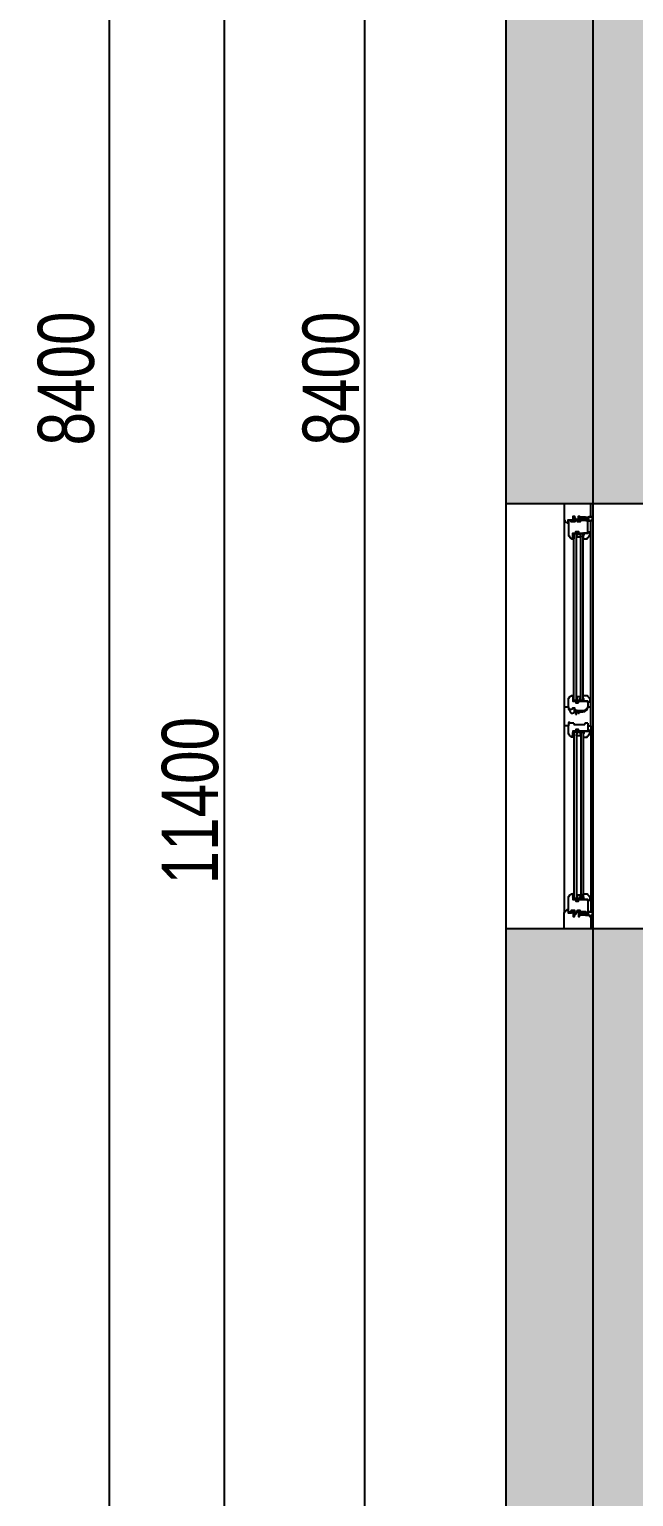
# Model space of a CAD drawing. Header units: millimetres. Extents: x 11159 to 50121, y 18346 to 37577.
# Drawn here: x 32393 to 34540, y 26784 to 31997 of the extents above; entities that cross this region are included whole.
import ezdxf

# ---------------------------------------------------------------- set-up
doc = ezdxf.new("R2010")
doc.units = ezdxf.units.MM
for name, color, linetype in [('axis', 40, 'Continuous'), ('df', 7, 'Continuous'), ('dim', 7, 'Continuous'), ('HATCH', 8, 'Continuous'), ('wall', 5, 'Continuous')]:
    doc.layers.add(name, color=color, linetype=linetype)
doc.styles.add('KOTE', font='romrust.shx', dxfattribs={"width": 0.8})
doc.dimstyles.new('ayala 50', dxfattribs={"dimscale": 50, "dimtxt": 2.5, "dimasz": 1, "dimexe": 1, "dimexo": 2, "dimgap": 1, "dimtad": 1, "dimdec": 4, "dimzin": 9, "dimdsep": 46, "dimtxsty": 'KOTE', "dimblk": 'ARCHTICK', "dimcen": 0.09, "dimdle": 1, "dimadec": 0, "dimazin": 0, "dimtfac": 0.666667, "dimtdec": 4, "dimtix": 1, "dimtmove": 2, "dimatfit": 3, "dimfxl": 1, "dimtvp": 1, "dimtolj": 1, "dimarcsym": 0})

# ---------------------------------------------------------------- blocks, each defined once
blk = doc.blocks.new('Joint-K7335')
at = {"layer": 'df', "color": 7}
for points in [[(3.9, 10.7, -0.206505), (4.5, 11.8, -0.277528), (4.6, 11.7), (4.7, 11.5, 0.626267), (5.4, 11.5, 0.131441), (5.5, 11.7), (5.5, 18, 0.509109), (4.6, 18.4, -0.294424), (2, 18.3, 0.173488), (1.3, 18.5), (0, 18.5), (0, 2.1, 0.415334), (1.2, 0.9, 0.048115), (1.5, 0.9, 0.113375), (1.5, 1), (4, 2.8, 0.235966), (4, 2.9), (4, 3.3, 0.247659), (4, 3.4, 0.287937), (3.6, 3.4), (1.8, 2.3, -0.576722), (1.5, 2.5), (1.5, 3.3, -0.235966), (1.6, 3.5), (4, 5.3, 0.235966), (4, 5.3), (4, 5.7, 0.247659), (4, 5.8, 0.287937), (3.6, 5.8), (1.8, 4.8, -0.576722), (1.5, 5), (1.5, 6.3, -0.384094), (2.6, 7.5, -0.021813), (2.7, 7.5), (6.5, 7.5), (6.5, 7.6, 0.333043), (5.7, 8.5, -0.293245), (5.3, 8.9, 0.008528), (5.2, 9.3, 0.265517), (5, 9.5, 0.023748), (4.8, 9.5, -0.356149), (3.9, 10.7, -0.356149)], [(3.2, 10.8, 0.355005), (4.6, 8.8, -0.567624), (4.7, 8.8, -0.24708), (4.4, 8.7), (2.2, 9, -0.351704), (1.2, 10.1), (1.2, 12.9, -0.414214), (1.5, 13.2), (1.6, 13.2, 0.277073), (1.9, 13.4), (3.7, 16.8, -0.041112), (3.8, 17), (4.1, 17.7, -0.50666), (4.6, 17.7, -0.2771), (4.6, 17.5), (4.6, 13.3, 0.213422), (4.7, 13.1, -0.886227), (4.4, 12.6, 0.250571), (3.2, 10.8)]]:
    blk.add_lwpolyline(points, format="xyb", dxfattribs=at)
blk.add_lwpolyline([(1.6, 17.8, 0.632714), (1, 17.6), (1, 14.2, 0.78091), (1.6, 14.1), (3.2, 17.1, -0.117333), (3.3, 17.2, 1.218085), (3, 17.5, -0.285776), (2.7, 17.3, -0.145588)], format="xyb", close=True, dxfattribs=at)
blk = doc.blocks.new('_ArchTick')
at = {"color": 0, "linetype": 'ByBlock', "const_width": 0.15}
blk.add_lwpolyline([(-0.5, -0.5), (0.5, 0.5)], dxfattribs=at)
blk = doc.blocks.new('*D64')
at = {"layer": 'Defpoints', "color": 0}
for p in [(32677.1, 34956.4), (33244.9, 34956.4), (33177.1, 26556.4)]:
    blk.add_point(p, dxfattribs=at)
at = {"layer": 'dim', "color": 4, "lineweight": -2}
for p, q in [((32677.1, 26456.4), (32677.1, 35056.4)), ((33144.9, 34956.4), (32577.1, 34956.4)), ((33077.1, 26556.4), (32577.1, 26556.4))]:
    blk.add_line(p, q, dxfattribs=at)
at = {"layer": 'dim', "color": 4, "lineweight": -2, "xscale": 100, "yscale": 100, "zscale": 100}
for p, rotation in [((32677.1, 34956.4), 90), ((32677.1, 26556.4), 270)]:
    blk.add_blockref('_ArchTick', p, dxfattribs=dict(at, rotation=rotation))
at = {"layer": 'dim', "color": 3, "insert": (32524.1, 30756.4), "char_height": 200, "attachment_point": 5, "rotation": 90, "style": 'KOTE'}
blk.add_mtext('\\A1;8400', dxfattribs=at)
blk = doc.blocks.new('*D55')
at = {"layer": 'Defpoints', "color": 0}
for p in [(34084.9, 34956.4), (33084.9, 23556.4), (34084.9, 23556.4)]:
    blk.add_point(p, dxfattribs=at)
at = {"layer": 'dim', "color": 4, "lineweight": -2}
for p, q in [((33084.9, 35056.4), (33084.9, 23456.4)), ((33984.9, 34956.4), (32984.9, 34956.4)), ((33984.9, 23556.4), (32984.9, 23556.4))]:
    blk.add_line(p, q, dxfattribs=at)
at = {"layer": 'dim', "color": 4, "lineweight": -2, "xscale": 100, "yscale": 100, "zscale": 100}
for p, rotation in [((33084.9, 34956.4), 90), ((33084.9, 23556.4), 270)]:
    blk.add_blockref('_ArchTick', p, dxfattribs=dict(at, rotation=rotation))
at = {"layer": 'dim', "color": 3, "insert": (32964.9, 29256.4), "char_height": 200, "attachment_point": 5, "rotation": 90, "style": 'KOTE'}
blk.add_mtext('\\A1;11400', dxfattribs=at)
blk = doc.blocks.new('*D48')
at = {"layer": 'Defpoints', "color": 0}
for p in [(33584.9, 34956.4), (34084.9, 34956.4), (34084.9, 26556.4)]:
    blk.add_point(p, dxfattribs=at)
at = {"layer": 'dim', "color": 4, "lineweight": -2}
for p, q in [((33584.9, 26456.4), (33584.9, 35056.4)), ((33984.9, 34956.4), (33484.9, 34956.4)), ((33984.9, 26556.4), (33484.9, 26556.4))]:
    blk.add_line(p, q, dxfattribs=at)
at = {"layer": 'dim', "color": 4, "lineweight": -2, "xscale": 100, "yscale": 100, "zscale": 100}
for p, rotation in [((33584.9, 34956.4), 90), ((33584.9, 26556.4), 270)]:
    blk.add_blockref('_ArchTick', p, dxfattribs=dict(at, rotation=rotation))
at = {"layer": 'dim', "color": 3, "insert": (33464.9, 30756.4), "char_height": 200, "attachment_point": 5, "rotation": 90, "style": 'KOTE'}
blk.add_mtext('\\A1;8400', dxfattribs=at)

msp = doc.modelspace()

# ---------------------------------------------------------------- hatches: boundary and pattern name
h = msp.add_hatch()
h.set_pattern_fill('BRASS', color=256, scale=0.3, angle=45, style=0)
h.set_pattern_definition([(315, (35129.184, 32869.9123), (-1.3470384, -1.3470384), []), (315, (35128.5104, 32869.2388), (-1.3470384, -1.3470384), [0.9525, -0.47625])])
h.paths.add_polyline_path([(34323.60031, 30202.8771), (34327.60031, 30202.8771), (34327.60031, 30190.8771), (34323.60031, 30190.8771)])
h = msp.add_hatch()
h.set_pattern_fill('ANGLE', color=256, scale=0.15, angle=45, style=0)
h.set_pattern_definition([(315, (35129.1839, 32869.9123), (-0.74087113, -0.74087113), [0.762, -0.28575]), (225, (35129.1839, 32869.9123), (-0.74087113, 0.74087113), [0.762, -0.28575])])
h.paths.add_polyline_path([(34323.60031, 30190.8771), (34327.60031, 30190.8771), (34327.60031, 30186.8771), (34323.60031, 30186.8771)])
h = msp.add_hatch()
h.set_pattern_fill('ANGLE', color=256, scale=0.15, angle=45, style=0)
h.set_pattern_definition([(315, (35142.1839, 32869.9123), (-0.74087113, -0.74087113), [0.762, -0.28575]), (225, (35142.1839, 32869.9123), (-0.74087113, 0.74087113), [0.762, -0.28575])])
edge = h.paths.add_edge_path()
edge.add_line((34360.60031, 30207.3771), (34360.60031, 30204.3771))
edge.add_line((34360.60031, 30204.3771), (34358.60031, 30204.3771))
edge.add_arc((34358.99643, 30205.8771), 1.55142, 104.79301761, 255.20698239, ccw=False)
edge.add_line((34358.60031, 30207.3771), (34360.60031, 30207.3771))
h = msp.add_hatch()
h.set_pattern_fill('ANGLE', color=256, scale=0.15, angle=45, style=0)
h.set_pattern_definition([(315, (35142.1839, 32875.4123), (-0.74087113, -0.74087113), [0.762, -0.28575]), (225, (35142.1839, 32875.4123), (-0.74087113, 0.74087113), [0.762, -0.28575])])
edge = h.paths.add_edge_path()
edge.add_line((34362.60031, 30206.8663), (34362.60031, 30200.8771))
edge.add_arc((34361.60031, 30201.6271), 1.25, 216.86989765, 323.13010235, ccw=False)
edge.add_line((34360.60031, 30200.8771), (34360.60031, 30206.8663))
edge.add_arc((34361.60031, 30206.14285), 1.23426, 35.88414978, 144.11585022, ccw=False)
at = {"ltscale": 10}
h = msp.add_hatch(dxfattribs=at)
h.set_pattern_fill('ANGLE', color=4, scale=0.15, angle=45, style=0)
h.set_pattern_definition([(45, (35129.1839, 26947.3419), (-0.74087113, 0.74087113), [0.762, -0.28575]), (135, (35129.1839, 26947.3419), (-0.74087113, -0.74087113), [0.762, -0.28575])])
h.paths.add_polyline_path([(34323.60031, 29626.3771), (34327.60031, 29626.3771), (34327.60031, 29630.3771), (34323.60031, 29630.3771)])
h = msp.add_hatch(dxfattribs=at)
h.set_pattern_fill('BRASS', color=4, scale=0.3, angle=45, style=0)
h.set_pattern_definition([(45, (35129.184, 26947.3419), (-1.3470384, 1.3470384), []), (45, (35128.5104, 26948.0154), (-1.3470384, 1.3470384), [0.9525, -0.47625])])
h.paths.add_polyline_path([(34323.60031, 29614.3771), (34327.60031, 29614.3771), (34327.60031, 29626.3771), (34323.60031, 29626.3771)])
h = msp.add_hatch(dxfattribs=at)
h.set_pattern_fill('ANGLE', color=4, scale=0.15, angle=45, style=0)
h.set_pattern_definition([(45, (35142.1839, 26947.3419), (-0.74087113, 0.74087113), [0.762, -0.28575]), (135, (35142.1839, 26947.3419), (-0.74087113, -0.74087113), [0.762, -0.28575])])
edge = h.paths.add_edge_path()
edge.add_line((34360.60031, 29609.8771), (34360.60031, 29612.8771))
edge.add_line((34360.60031, 29612.8771), (34358.60031, 29612.8771))
edge.add_arc((34358.99643, 29611.3771), 1.55142, 104.79301761, 255.20698239)
edge.add_line((34358.60031, 29609.8771), (34360.60031, 29609.8771))
h = msp.add_hatch(dxfattribs=at)
h.set_pattern_fill('ANGLE', color=4, scale=0.15, angle=45, style=0)
h.set_pattern_definition([(45, (35142.1839, 26941.8419), (-0.74087113, 0.74087113), [0.762, -0.28575]), (135, (35142.1839, 26941.8419), (-0.74087113, -0.74087113), [0.762, -0.28575])])
edge = h.paths.add_edge_path()
edge.add_line((34362.60031, 29610.3879), (34362.60031, 29616.3771))
edge.add_arc((34361.60031, 29615.6271), 1.25, 36.86989765, 143.13010235)
edge.add_line((34360.60031, 29616.3771), (34360.60031, 29610.3879))
edge.add_arc((34361.60031, 29611.11136), 1.23426, 215.88414978, 324.11585022)
h = msp.add_hatch(dxfattribs=at)
h.set_pattern_fill('ANSI35', color=4, scale=0.2, angle=90, style=0)
h.set_pattern_definition([(225, (36993.5671, 29443.7877), (-0.8980256, 0.8980256), []), (225, (36993.5671, 29442.8897), (-0.8980256, 0.8980256), [1.5875, -0.3175, 0, -0.3175])])
h.paths.add_polyline_path([(34308.60031, 29534.3771), (34308.60031, 29532.3771), (34312.60031, 29532.3771), (34312.60031, 29534.3771)])
h = msp.add_hatch(dxfattribs=at)
h.set_pattern_fill('BRASS', color=4, scale=0.3, angle=45, style=0)
h.set_pattern_definition([(315, (35129.184, 32165.4123), (-1.3470384, -1.3470384), []), (315, (35128.5104, 32164.7388), (-1.3470384, -1.3470384), [0.9525, -0.47625])])
h.paths.add_polyline_path([(34323.60031, 29498.3771), (34327.60031, 29498.3771), (34327.60031, 29486.3771), (34323.60031, 29486.3771)])
h = msp.add_hatch(dxfattribs=at)
h.set_pattern_fill('ANGLE', color=4, scale=0.15, angle=45, style=0)
h.set_pattern_definition([(315, (35129.1839, 32165.4123), (-0.74087113, -0.74087113), [0.762, -0.28575]), (225, (35129.1839, 32165.4123), (-0.74087113, 0.74087113), [0.762, -0.28575])])
h.paths.add_polyline_path([(34323.60031, 29486.3771), (34327.60031, 29486.3771), (34327.60031, 29482.3771), (34323.60031, 29482.3771)])
h = msp.add_hatch(dxfattribs=at)
h.set_pattern_fill('ANGLE', color=4, scale=0.15, angle=45, style=0)
h.set_pattern_definition([(315, (35142.1839, 32165.4123), (-0.74087113, -0.74087113), [0.762, -0.28575]), (225, (35142.1839, 32165.4123), (-0.74087113, 0.74087113), [0.762, -0.28575])])
edge = h.paths.add_edge_path()
edge.add_line((34360.60031, 29502.8771), (34360.60031, 29499.8771))
edge.add_line((34360.60031, 29499.8771), (34358.60031, 29499.8771))
edge.add_arc((34358.99643, 29501.3771), 1.55142, 104.79301761, 255.20698239, ccw=False)
edge.add_line((34358.60031, 29502.8771), (34360.60031, 29502.8771))
h = msp.add_hatch(dxfattribs=at)
h.set_pattern_fill('ANGLE', color=4, scale=0.15, angle=45, style=0)
h.set_pattern_definition([(315, (35142.1839, 32170.9123), (-0.74087113, -0.74087113), [0.762, -0.28575]), (225, (35142.1839, 32170.9123), (-0.74087113, 0.74087113), [0.762, -0.28575])])
edge = h.paths.add_edge_path()
edge.add_line((34362.60031, 29502.3663), (34362.60031, 29496.3771))
edge.add_arc((34361.60031, 29497.1271), 1.25, 216.86989765, 323.13010235, ccw=False)
edge.add_line((34360.60031, 29496.3771), (34360.60031, 29502.3663))
edge.add_arc((34361.60031, 29501.64285), 1.23426, 35.88414978, 144.11585022, ccw=False)
h = msp.add_hatch(dxfattribs=at)
h.set_pattern_fill('ANGLE', color=4, scale=0.15, angle=45, style=0)
h.set_pattern_definition([(45, (35129.1839, 26242.8419), (-0.74087113, 0.74087113), [0.762, -0.28575]), (135, (35129.1839, 26242.8419), (-0.74087113, -0.74087113), [0.762, -0.28575])])
h.paths.add_polyline_path([(34323.60031, 28921.8771), (34327.60031, 28921.8771), (34327.60031, 28925.8771), (34323.60031, 28925.8771)])
h = msp.add_hatch(dxfattribs=at)
h.set_pattern_fill('BRASS', color=4, scale=0.3, angle=45, style=0)
h.set_pattern_definition([(45, (35129.184, 26242.8419), (-1.3470384, 1.3470384), []), (45, (35128.5104, 26243.5154), (-1.3470384, 1.3470384), [0.9525, -0.47625])])
h.paths.add_polyline_path([(34323.60031, 28909.8771), (34327.60031, 28909.8771), (34327.60031, 28921.8771), (34323.60031, 28921.8771)])
h = msp.add_hatch(dxfattribs=at)
h.set_pattern_fill('ANGLE', color=4, scale=0.15, angle=45, style=0)
h.set_pattern_definition([(45, (35142.1839, 26242.8419), (-0.74087113, 0.74087113), [0.762, -0.28575]), (135, (35142.1839, 26242.8419), (-0.74087113, -0.74087113), [0.762, -0.28575])])
edge = h.paths.add_edge_path()
edge.add_line((34360.60031, 28905.3771), (34360.60031, 28908.3771))
edge.add_line((34360.60031, 28908.3771), (34358.60031, 28908.3771))
edge.add_arc((34358.99643, 28906.8771), 1.55142, 104.79301761, 255.20698239)
edge.add_line((34358.60031, 28905.3771), (34360.60031, 28905.3771))
h = msp.add_hatch(dxfattribs=at)
h.set_pattern_fill('ANGLE', color=4, scale=0.15, angle=45, style=0)
h.set_pattern_definition([(45, (35142.1839, 26237.3419), (-0.74087113, 0.74087113), [0.762, -0.28575]), (135, (35142.1839, 26237.3419), (-0.74087113, -0.74087113), [0.762, -0.28575])])
edge = h.paths.add_edge_path()
edge.add_line((34362.60031, 28905.8879), (34362.60031, 28911.8771))
edge.add_arc((34361.60031, 28911.1271), 1.25, 36.86989765, 143.13010235)
edge.add_line((34360.60031, 28911.8771), (34360.60031, 28905.8879))
edge.add_arc((34361.60031, 28906.61136), 1.23426, 215.88414978, 324.11585022)
at = {"layer": 'HATCH', "true_color": 0x2b2b2b}
h = msp.add_hatch(color=250, dxfattribs=at)
h.dxf.hatch_style = 1
h.paths.add_polyline_path([(38584.90031, 23756.3771), (38119.90031, 23756.3771), (38119.90031, 24551.33276), (37869.90031, 24551.33276), (37869.90031, 24356.3771), (36639.90031, 24356.3771), (36639.90031, 23846.3771), (37684.90031, 23846.3771), (37684.90031, 23246.3771), (38584.90031, 23246.3771)])
h.paths.add_polyline_path([(35129.90031, 24356.3771), (34594.90031, 24356.3771), (34594.90031, 28296.3771), (36414.90031, 28296.3771), (36414.90031, 28896.3771), (37869.90031, 28896.3771), (37869.90031, 25361.33276), (38119.90031, 25361.33276), (38119.90031, 30696.3771), (40509.90031, 30696.3771), (40509.90031, 30816.3771), (38119.90031, 30816.3771), (38119.90031, 31066.3771), (37869.90031, 31066.3771), (37869.90031, 30816.3771), (37219.90031, 30816.3771), (37219.90031, 30696.3771), (37869.90031, 30696.3771), (37869.90031, 29016.3771), (36414.90031, 29016.3771), (36414.90031, 29366.37714), (36294.90031, 29366.37714), (36294.90031, 28416.3771), (34594.90031, 28416.3771), (34594.90031, 28801.3771), (34084.90031, 28801.3771), (34084.90031, 23846.3771), (35129.90031, 23846.3771)])
h.paths.add_polyline_path([(42949.90031, 24356.3771), (41719.90031, 24356.3771), (41719.90031, 27856.3771), (41794.90031, 27856.3771), (41794.90031, 27976.3771), (41719.90031, 27976.3771), (41719.90031, 28581.3771), (41469.90031, 28581.3771), (41469.90031, 23756.3771), (41004.90031, 23756.3771), (41004.90031, 23246.3771), (41904.90031, 23246.3771), (41904.90031, 23846.3771), (42949.90031, 23846.3771)])
h.paths.add_polyline_path([(45504.90031, 35266.3771), (44249.90031, 35266.3771), (44249.90031, 34756.3771), (44994.90031, 34756.3771), (44994.90031, 30816.3771), (42504.90031, 30816.3771), (42504.90031, 30696.3771), (42599.90031, 30696.3771), (42599.90031, 30106.3771), (42719.90031, 30106.3771), (42719.90031, 30696.3771), (44194.90031, 30696.3771), (44194.90031, 30296.3771), (44994.90031, 30296.3771), (44994.90031, 28576.3771), (42719.90031, 28576.3771), (42719.90031, 29396.3771), (42599.90031, 29396.3771), (42599.90031, 27976.3771), (42504.90031, 27976.3771), (42504.90031, 27856.3771), (42719.90031, 27856.3771), (42719.90031, 28456.3771), (44994.90031, 28456.3771), (44994.90031, 24356.3771), (44459.90031, 24356.3771), (44459.90031, 23846.3771), (45504.90031, 23846.3771)])
h.paths.add_polyline_path([(44994.90031, 30416.3771), (44314.90031, 30416.3771), (44314.90031, 30696.3771), (44994.90031, 30696.3771)], flags=16)
h.paths.add_polyline_path([(41719.90031, 34756.3771), (42539.90031, 34756.3771), (42539.90031, 35266.3771), (40649.90031, 35266.3771), (40649.90031, 34756.3771), (41469.90031, 34756.3771), (41469.90031, 30816.3771), (41319.90031, 30816.3771), (41319.90031, 30696.3771), (41469.90031, 30696.3771), (41469.90031, 30091.3771), (41719.90031, 30091.3771), (41719.90031, 30696.3771), (41794.90031, 30696.3771), (41794.90031, 30816.3771), (41719.90031, 30816.3771), (41719.90031, 30856.3771)])
h.paths.add_polyline_path([(36509.90031, 30816.3771), (34594.90031, 30816.3771), (34594.90031, 34756.3771), (35339.90031, 34756.3771), (35339.90031, 35266.3771), (34084.90031, 35266.3771), (34084.90031, 30311.3771), (34594.90031, 30311.3771), (34594.90031, 30696.3771), (36294.90031, 30696.3771), (36294.90031, 30076.37714), (36414.90031, 30076.37714), (36414.90031, 30696.3771), (36509.90031, 30696.3771)])
h.paths.add_polyline_path([(38939.90031, 35266.3771), (37049.90031, 35266.3771), (37049.90031, 34756.3771), (37869.90031, 34756.3771), (37869.90031, 34506.3771), (38119.90031, 34506.3771), (38119.90031, 34756.3771), (38939.90031, 34756.3771)])
h.paths.add_polyline_path([(38497.03235, 36456.3771), (38097.03235, 36456.3771), (38097.03235, 36056.3771), (38497.03235, 36056.3771)])
h.paths.add_polyline_path([(41492.76828, 36456.3771), (41092.76828, 36456.3771), (41092.76828, 36056.3771), (41492.76828, 36056.3771)])

# ---------------------------------------------------------------- linework, layer by layer
at = {"color": 8, "ltscale": 10}
for p, q in [((34292.90031, 30253.3771), (34292.90031, 28859.3771)), ((34386.90031, 29590.3771), (34386.90031, 30249.14441)), ((34386.90031, 29522.3771), (34386.90031, 28863.6098))]:
    msp.add_line(p, q, dxfattribs=at)
for p, q in [((34350.90031, 30260.3771), (34350.90031, 30258.3771)), ((34386.90031, 30267.3771), (34386.90031, 30266.6098)), ((34360.60031, 30204.3771), (34327.60031, 30204.3771)), ((34293.60031, 29590.3771), (34308.10031, 29590.3771)), ((34293.60031, 29522.3771), (34293.60031, 29590.3771)), ((34308.10031, 29590.3771), (34308.10031, 29585.3771)), ((34346.10031, 29572.3771), (34359.10031, 29572.3771)), ((34347.10956, 29578.3771), (34347.10956, 29575.3771)), ((34367.10956, 29578.3771), (34367.10956, 29577.51543)), ((34377.10031, 29590.3771), (34387.60031, 29590.3771)), ((34387.60031, 29522.3771), (34387.60031, 29590.3771)), ((34308.60031, 29522.3771), (34293.60031, 29522.3771)), ((34308.60031, 29532.3771), (34308.60031, 29522.3771)), ((34326.60031, 29532.3771), (34308.60031, 29532.3771)), ((34326.60031, 29532.3771), (34326.60031, 29527.3771)), ((34326.60031, 29527.3771), (34366.60031, 29527.3771)), ((34366.60031, 29532.3771), (34366.60031, 29527.3771)), ((34376.60031, 29532.3771), (34366.60031, 29532.3771)), ((34376.60031, 29532.3771), (34376.60031, 29522.3771)), ((34376.60031, 29522.3771), (34387.60031, 29522.3771)), ((34360.60031, 29499.8771), (34327.60031, 29499.8771)), ((34350.90031, 28852.3771), (34350.90031, 28854.3771)), ((34386.90031, 28845.3771), (34386.90031, 28846.14441))]:
    msp.add_line(p, q)
at = {"color": 4, "ltscale": 10}
for p, q in [((34368.90031, 30263.3771), (34378.117, 30263.3771)), ((34369.19075, 30251.54934), (34378.39633, 30252.00171)), ((34327.60031, 29612.8771), (34327.60031, 30204.3771)), ((34336.10031, 29612.8771), (34336.10031, 30204.3771)), ((34352.10031, 29612.8771), (34352.10031, 30204.3771)), ((34360.60031, 29612.8771), (34360.60031, 30204.3771)), ((34326.60031, 29612.8771), (34357.60031, 29609.8771)), ((34326.60031, 29609.8771), (34357.60031, 29612.8771)), ((34360.60031, 29612.8771), (34327.60031, 29612.8771)), ((34328.89965, 29572.3771), (34329.30031, 29572.3771)), ((34329.30031, 29572.3771), (34329.30031, 29571.3771)), ((34329.30031, 29571.3771), (34333.30031, 29571.3771)), ((34333.30031, 29571.3771), (34333.30031, 29564.3771)), ((34333.30031, 29564.3771), (34337.30031, 29564.3771)), ((34337.30031, 29571.3771), (34339.30031, 29571.3771)), ((34337.30031, 29564.3771), (34337.30031, 29571.3771)), ((34339.30031, 29572.3771), (34343.10031, 29572.3771)), ((34339.30031, 29571.3771), (34339.30031, 29572.3771)), ((34343.10031, 29572.3771), (34343.10031, 29567.3771)), ((34343.10031, 29567.3771), (34346.10031, 29567.3771)), ((34346.10031, 29572.3771), (34346.10031, 29567.3771)), ((34326.60031, 29499.8771), (34357.60031, 29502.8771)), ((34326.60031, 29502.8771), (34357.60031, 29499.8771)), ((34327.60031, 29499.8771), (34327.60031, 28908.3771)), ((34336.10031, 29499.8771), (34336.10031, 28908.3771)), ((34352.10031, 29499.8771), (34352.10031, 28908.3771)), ((34360.60031, 29499.8771), (34360.60031, 28908.3771)), ((34326.60031, 28905.3771), (34357.60031, 28908.3771)), ((34326.60031, 28908.3771), (34357.60031, 28905.3771)), ((34360.60031, 28908.3771), (34327.60031, 28908.3771)), ((34368.90031, 28849.3771), (34378.117, 28849.3771)), ((34369.19075, 28861.20487), (34378.39633, 28860.75249))]:
    msp.add_line(p, q, dxfattribs=at)
at = {"color": 3}
for p, q in [((34326.60031, 30207.3771), (34357.60031, 30204.3771)), ((34326.60031, 30204.3771), (34357.60031, 30207.3771))]:
    msp.add_line(p, q, dxfattribs=at)
for points in [[(34350.90031, 30258.3771), (34376.60031, 30258.3771, -0.4142135624), (34385.60031, 30267.3771), (34386.90031, 30267.3771), (34386.90031, 30311.3771), (34292.90031, 30311.3771), (34292.90031, 30253.3771), (34294.90031, 30253.3771, 0.4142135624), (34302.90031, 30245.3771), (34302.90031, 30243.3771), (34307.10031, 30243.3771), (34307.10031, 30254.3771), (34319.10031, 30254.3771), (34322.10031, 30249.3771), (34324.60031, 30249.3771), (34325.10031, 30249.8771), (34325.10031, 30267.8771), (34329.10031, 30267.8771), (34329.10031, 30260.3771), (34332.40031, 30260.3771), (34332.40031, 30258.3771), (34335.20031, 30258.3771), (34340.60031, 30249.3771), (34343.10031, 30249.3771), (34343.60031, 30249.8771), (34343.60031, 30267.8771), (34347.60031, 30267.8771), (34347.60031, 30260.3771), (34350.90031, 30260.3771)], [(34376.60031, 29522.3771), (34376.60031, 29502.8771), (34343.60031, 29502.8771), (34343.60031, 29508.8771), (34333.60031, 29508.8771), (34333.60031, 29502.8771), (34323.60031, 29502.8771), (34323.60031, 29482.3771), (34318.60031, 29482.3771), (34318.60031, 29484.3771, -0.4142135624), (34310.60031, 29492.3771), (34308.60031, 29492.3771), (34308.60031, 29522.3771)], [(34350.90031, 28854.3771), (34376.60031, 28854.3771, 0.4142135624), (34385.60031, 28845.3771), (34386.90031, 28845.3771), (34386.90031, 28801.3771), (34292.90031, 28801.3771), (34292.90031, 28859.3771), (34294.90031, 28859.3771, -0.4142135624), (34302.90031, 28867.3771), (34302.90031, 28869.3771), (34307.10031, 28869.3771), (34307.10031, 28858.3771), (34319.10031, 28858.3771), (34322.10031, 28863.3771), (34324.60031, 28863.3771), (34325.10031, 28862.8771), (34325.10031, 28844.8771), (34329.10031, 28844.8771), (34329.10031, 28852.3771), (34332.40031, 28852.3771), (34332.40031, 28854.3771), (34335.20031, 28854.3771), (34340.60031, 28863.3771), (34343.10031, 28863.3771), (34343.60031, 28862.8771), (34343.60031, 28844.8771), (34347.60031, 28844.8771), (34347.60031, 28852.3771), (34350.90031, 28852.3771)]]:
    msp.add_lwpolyline(points, format="xyb")
for points in [[(34330.60031, 30255.3771), (34330.60031, 30246.8771), (34317.6023, 30246.8771), (34315.2803, 30250.88054, 0.2674173791), (34313.55024, 30251.8771), (34309.10031, 30251.8771), (34308.60031, 30251.3771), (34308.60031, 30196.8771), (34310.60031, 30196.8771, 0.4142135624), (34318.60031, 30188.8771), (34318.60031, 30186.8771), (34323.60031, 30186.8771), (34323.60031, 30207.3771), (34333.60031, 30207.3771), (34333.60031, 30213.3771), (34343.60031, 30213.3771), (34343.60031, 30207.3771), (34376.60031, 30207.3771), (34376.60031, 30256.39012), (34376.10048, 30256.8771), (34349.60014, 30256.17397), (34349.10031, 30255.66096), (34349.10031, 30246.8771), (34340.10029, 30246.8771), (34334.6003, 30255.8771), (34331.10031, 30255.8771)], [(34360.60031, 30207.3771), (34360.60031, 30204.3771), (34358.60031, 30204.3771, -0.7702007466), (34358.60031, 30207.3771)], [(34362.60031, 30206.3771), (34362.60031, 30199.3771), (34360.60031, 30199.3771), (34360.60031, 30186.8771), (34374.60031, 30186.8771, -0.3276927682), (34378.10031, 30191.8771, 0.3276927682), (34381.60031, 30196.8771), (34383.60031, 30196.8771), (34383.60031, 30210.6271), (34376.60031, 30211.8771), (34376.60031, 30206.8771), (34362.60031, 30206.3771)], [(34362.60031, 30206.8663), (34362.60031, 30200.8771, -0.5), (34360.60031, 30200.8771), (34360.60031, 30206.8663, -0.5107995579)], [(34343.60031, 29603.8771), (34343.60031, 29609.8771), (34376.60031, 29609.8771), (34376.60031, 29593.3771, -0.4142135624), (34358.60031, 29575.3771), (34339.10031, 29575.3771), (34339.10031, 29576.3771), (34331.10031, 29576.3771), (34330.10031, 29584.8771), (34322.40031, 29584.8771), (34319.98292, 29580.84811, -0.2634471391), (34318.26793, 29579.8771), (34317.10031, 29579.8771, -0.4142135624), (34308.60031, 29588.3771), (34308.60031, 29620.3771), (34310.60031, 29620.3771, -0.4142135624), (34318.60031, 29628.3771), (34318.60031, 29630.3771), (34323.60031, 29630.3771), (34323.60031, 29609.8771), (34333.60031, 29609.8771), (34333.60031, 29603.8771)], [(34362.60031, 29610.8771), (34362.60031, 29617.8771), (34360.60031, 29617.8771), (34360.60031, 29630.3771), (34374.60031, 29630.3771, 0.3276927682), (34378.10031, 29625.3771, -0.3276927682), (34381.60031, 29620.3771), (34383.60031, 29620.3771), (34383.60031, 29606.6271), (34376.60031, 29605.3771), (34376.60031, 29610.3771), (34362.60031, 29610.8771)], [(34362.60031, 29501.8771), (34362.60031, 29494.8771), (34360.60031, 29494.8771), (34360.60031, 29482.3771), (34374.60031, 29482.3771, -0.3276927682), (34378.10031, 29487.3771, 0.3276927682), (34381.60031, 29492.3771), (34383.60031, 29492.3771), (34383.60031, 29506.1271), (34376.60031, 29507.3771), (34376.60031, 29502.3771), (34362.60031, 29501.8771)], [(34330.60031, 28857.3771), (34330.60031, 28865.8771), (34317.6023, 28865.8771), (34315.2803, 28861.87367, -0.2674173791), (34313.55024, 28860.8771), (34309.10031, 28860.8771), (34308.60031, 28861.3771), (34308.60031, 28915.8771), (34310.60031, 28915.8771, -0.4142135624), (34318.60031, 28923.8771), (34318.60031, 28925.8771), (34323.60031, 28925.8771), (34323.60031, 28905.3771), (34333.60031, 28905.3771), (34333.60031, 28899.3771), (34343.60031, 28899.3771), (34343.60031, 28905.3771), (34376.60031, 28905.3771), (34376.60031, 28856.36409), (34376.10048, 28855.8771), (34349.60014, 28856.58023), (34349.10031, 28857.09325), (34349.10031, 28865.8771), (34340.10029, 28865.8771), (34334.6003, 28856.8771), (34331.10031, 28856.8771)]]:
    msp.add_lwpolyline(points, format="xyb", close=True)
at = {"color": 4, "ltscale": 10}
for points in [[(34368.90031, 30258.3771), (34368.90031, 30263.3771), (34350.90031, 30263.3771), (34350.90031, 30258.3771)], [(34368.94534, 30256.54331), (34369.19075, 30251.54934), (34351.21244, 30250.66587), (34350.96704, 30255.65984)], [(34323.60031, 29626.3771), (34327.60031, 29626.3771), (34327.60031, 29630.3771), (34323.60031, 29630.3771)], [(34323.60031, 29614.3771), (34327.60031, 29614.3771), (34327.60031, 29626.3771), (34323.60031, 29626.3771)], [(34357.60031, 29609.8771), (34357.60031, 29612.8771), (34326.60031, 29612.8771), (34326.60031, 29609.8771)], [(34308.60031, 29534.3771), (34308.60031, 29532.3771), (34312.60031, 29532.3771), (34312.60031, 29534.3771)], [(34323.60031, 29498.3771), (34327.60031, 29498.3771), (34327.60031, 29486.3771), (34323.60031, 29486.3771)], [(34323.60031, 29486.3771), (34327.60031, 29486.3771), (34327.60031, 29482.3771), (34323.60031, 29482.3771)], [(34357.60031, 29502.8771), (34357.60031, 29499.8771), (34326.60031, 29499.8771), (34326.60031, 29502.8771)], [(34323.60031, 28921.8771), (34327.60031, 28921.8771), (34327.60031, 28925.8771), (34323.60031, 28925.8771)], [(34323.60031, 28909.8771), (34327.60031, 28909.8771), (34327.60031, 28921.8771), (34323.60031, 28921.8771)], [(34357.60031, 28905.3771), (34357.60031, 28908.3771), (34326.60031, 28908.3771), (34326.60031, 28905.3771)], [(34368.90031, 28854.3771), (34368.90031, 28849.3771), (34350.90031, 28849.3771), (34350.90031, 28854.3771)], [(34368.94534, 28856.21089), (34369.19075, 28861.20487), (34351.21244, 28862.08834), (34350.96704, 28857.09437)]]:
    msp.add_lwpolyline(points, close=True, dxfattribs=at)
for points in [[(34323.60031, 30202.8771), (34327.60031, 30202.8771), (34327.60031, 30190.8771), (34323.60031, 30190.8771)], [(34323.60031, 30190.8771), (34327.60031, 30190.8771), (34327.60031, 30186.8771), (34323.60031, 30186.8771)], [(34357.60031, 30207.3771), (34357.60031, 30204.3771), (34326.60031, 30204.3771), (34326.60031, 30207.3771)]]:
    msp.add_lwpolyline(points, close=True)
at = {"color": 6}
for points in [[(34352.09985, 30192.37745), (34336.09985, 30192.37745), (34336.09985, 30197.37745), (34337.09985, 30197.37745), (34339.53318, 30204.37745), (34348.66652, 30204.37745), (34351.09985, 30197.37745), (34352.09985, 30197.37745)], [(34351.59985, 30192.87745), (34336.59985, 30192.87745), (34336.59985, 30196.87745), (34337.45539, 30196.87745), (34339.88872, 30203.87745), (34348.31098, 30203.87745), (34350.74431, 30196.87745), (34351.59985, 30196.87745)], [(34352.09985, 29625.87676), (34336.09985, 29625.87676), (34336.09985, 29620.87676), (34337.09985, 29620.87676), (34339.53318, 29612.87676), (34348.66652, 29612.87676), (34351.09985, 29620.87676), (34352.09985, 29620.87676)], [(34351.59985, 29625.37676), (34336.59985, 29625.37676), (34336.59985, 29621.37676), (34337.45539, 29621.37676), (34339.88872, 29613.37676), (34348.31098, 29613.37676), (34350.74431, 29621.37676), (34351.59985, 29621.37676)], [(34352.09985, 29486.87745), (34336.09985, 29486.87745), (34336.09985, 29491.87745), (34337.09985, 29491.87745), (34339.53318, 29499.87745), (34348.66652, 29499.87745), (34351.09985, 29491.87745), (34352.09985, 29491.87745)], [(34351.59985, 29487.37745), (34336.59985, 29487.37745), (34336.59985, 29491.37745), (34337.45539, 29491.37745), (34339.88872, 29499.37745), (34348.31098, 29499.37745), (34350.74431, 29491.37745), (34351.59985, 29491.37745)], [(34352.09985, 28920.37676), (34336.09985, 28920.37676), (34336.09985, 28915.37676), (34337.09985, 28915.37676), (34339.53318, 28908.37676), (34348.66652, 28908.37676), (34351.09985, 28915.37676), (34352.09985, 28915.37676)], [(34351.59985, 28919.87676), (34336.59985, 28919.87676), (34336.59985, 28915.87676), (34337.45539, 28915.87676), (34339.88872, 28908.87676), (34348.31098, 28908.87676), (34350.74431, 28915.87676), (34351.59985, 28915.87676)]]:
    msp.add_lwpolyline(points, close=True, dxfattribs=at)
at = {"color": 4, "ltscale": 10}
for points in [[(34360.60031, 29609.8771), (34360.60031, 29612.8771), (34358.60031, 29612.8771, 0.7702007466), (34358.60031, 29609.8771)], [(34362.60031, 29610.3879), (34362.60031, 29616.3771, 0.5), (34360.60031, 29616.3771), (34360.60031, 29610.3879, 0.5107995579)], [(34334.81243, 29565.44767, -0.231748257), (34333.9406, 29566.04298), (34333.30031, 29567.17107), (34333.30031, 29567.49893), (34334.10031, 29566.47894), (34334.10031, 29566.97072), (34333.30031, 29568.3732), (34333.30031, 29568.7557), (34334.10031, 29567.68107), (34334.10031, 29568.31856), (34333.30031, 29569.70283), (34333.30031, 29570.21282), (34334.10031, 29569.06533), (34334.10031, 29571.3771), (34329.40031, 29571.3771, 0.0110124335), (34329.46845, 29581.51031, -0.3900729331), (34329.86707, 29581.8771), (34330.05003, 29581.8771, -0.3609113026), (34330.44318, 29581.55082), (34330.57325, 29580.85712), (34330.75236, 29579.33471, 0.0279381401), (34331.23107, 29573.91296, 0.3794190139), (34332.23027, 29573.0771), (34337.20031, 29573.0771, -0.4142135624), (34337.60031, 29572.6771), (34337.60031, 29571.3771), (34336.50031, 29571.3771), (34336.50031, 29569.06533), (34337.30031, 29570.21282), (34337.30031, 29569.70283), (34336.50031, 29568.31856), (34336.50031, 29567.68107), (34337.30031, 29568.7557), (34337.30031, 29568.3732), (34336.50031, 29566.97072), (34336.50031, 29566.47894), (34337.30031, 29567.49893), (34337.30031, 29567.17107), (34336.66003, 29566.04298, -0.231748257), (34335.78819, 29565.44767), (34335.30031, 29565.3771)], [(34343.70031, 29572.1271), (34343.10031, 29572.1271), (34343.10031, 29572.3975, -0.0010032167), (34343.06307, 29572.40359, -0.0541309212), (34341.93009, 29572.72002, -0.0971632325), (34341.02044, 29573.30851, -0.2034527507), (34340.80031, 29573.8271, -0.2034527507), (34341.02044, 29574.34569, -0.0971632325), (34341.93009, 29574.93419, -0.0541309212), (34343.06307, 29575.25062, -0.0410715218), (34344.60031, 29575.3771, -0.0410715218), (34346.13755, 29575.25062, -0.0541309212), (34347.27053, 29574.93419, -0.0971632325), (34348.18018, 29574.34569, -0.2034527507), (34348.40031, 29573.8271, -0.2034527507), (34348.18018, 29573.30851, -0.0971632325), (34347.27053, 29572.72002, -0.0541309212), (34346.13755, 29572.40359, -0.0010032167), (34346.10031, 29572.3975), (34346.10031, 29572.1271), (34345.50031, 29572.1271), (34345.50031, 29570.84328), (34346.10031, 29571.70389), (34346.10031, 29571.1714), (34345.50031, 29570.13319), (34345.50031, 29569.65508), (34346.10031, 29570.46105), (34346.10031, 29570.02418), (34345.50031, 29568.97231), (34345.50031, 29568.60348), (34346.10031, 29569.36847), (34346.10031, 29568.97258), (34345.6201, 29568.12651, -0.231748257), (34344.96622, 29567.68003), (34344.60031, 29567.6271), (34344.2344, 29567.68003, -0.231748257), (34343.58052, 29568.12651), (34343.10031, 29568.97258), (34343.10031, 29569.36847), (34343.70031, 29568.60348), (34343.70031, 29568.97231), (34343.10031, 29570.02418), (34343.10031, 29570.31105), (34343.70031, 29569.65508), (34343.70031, 29570.13319), (34343.10031, 29571.1714), (34343.10031, 29571.70389), (34343.70031, 29570.84328)], [(34344.60031, 29574.6771, -0.0410715218), (34346.02313, 29574.56003, -0.0541309212), (34347.01056, 29574.28425, -0.0971632325), (34347.69392, 29573.84215, -0.2034527507), (34347.70031, 29573.8271, -0.2034527507), (34347.69392, 29573.81205, -0.0971632325), (34347.01056, 29573.36995, -0.0541309212), (34346.02313, 29573.09418, -0.0410715218), (34344.60031, 29572.9771, -0.0410715218), (34343.17749, 29573.09418, -0.0541309212), (34342.19006, 29573.36995, -0.0971632325), (34341.5067, 29573.81205, -0.2034527507), (34341.50031, 29573.8271, -0.2034527507), (34341.5067, 29573.84215, -0.0971632325), (34342.19006, 29574.28425, -0.0541309212), (34343.17749, 29574.56003, -0.0410715218)], [(34360.60031, 29502.8771), (34360.60031, 29499.8771), (34358.60031, 29499.8771, -0.7702007466), (34358.60031, 29502.8771)], [(34362.60031, 29502.3663), (34362.60031, 29496.3771, -0.5), (34360.60031, 29496.3771), (34360.60031, 29502.3663, -0.5107995579)], [(34360.60031, 28905.3771), (34360.60031, 28908.3771), (34358.60031, 28908.3771, 0.7702007466), (34358.60031, 28905.3771)], [(34362.60031, 28906.3771), (34362.60031, 28913.3771), (34360.60031, 28913.3771), (34360.60031, 28925.8771), (34374.60031, 28925.8771, 0.3276927682), (34378.10031, 28920.8771, -0.3276927682), (34381.60031, 28915.8771), (34383.60031, 28915.8771), (34383.60031, 28902.1271), (34376.60031, 28900.8771), (34376.60031, 28905.8771), (34362.60031, 28906.3771)], [(34362.60031, 28905.8879), (34362.60031, 28911.8771, 0.5), (34360.60031, 28911.8771), (34360.60031, 28905.8879, 0.5107995579)]]:
    msp.add_lwpolyline(points, format="xyb", close=True, dxfattribs=at)
for centre, radius in [((34385.90031, 30257.8771), 8.75), ((34385.90031, 30257.8771), 7), ((34385.90031, 28854.8771), 8.75), ((34385.90031, 28854.8771), 7)]:
    msp.add_circle(centre, radius, dxfattribs=at)
for centre, radius, start, end in [((34321.10031, 29585.3771), 13, 180, 233.13351376), ((34321.30031, 29574.8771), 8, 179.28711035, 341.79004313)]:
    msp.add_arc(centre, radius, start, end, dxfattribs=at)
msp.add_arc((34359.10031, 29590.3771), 18, 270, 0)
at = {"layer": 'axis'}
msp.add_line((34394.90031, 35956.3771), (34394.90031, 18746.3771), dxfattribs=at)
at = {"layer": 'wall', "color": 5}
for p, q in [((34084.90031, 35266.3771), (34084.90031, 30311.3771)), ((34594.90031, 30311.3771), (34084.90031, 30311.3771)), ((34084.90031, 28801.3771), (34084.90031, 23846.3771)), ((34594.90031, 28801.3771), (34084.90031, 28801.3771))]:
    msp.add_line(p, q, dxfattribs=at)
at = {"layer": 'wall', "color": 4}
msp.add_line((34084.90031, 30311.3771), (34084.90031, 28801.3771), dxfattribs=at)

# ---------------------------------------------------------------- block references
at = {"layer": 'wall', "xscale": -1, "rotation": 180}
msp.add_blockref('Joint-K7335', (34325.10031, 30267.8771), dxfattribs=at)
at = {"layer": 'wall', "color": 4, "ltscale": 10, "xscale": -1, "rotation": 180}
msp.add_blockref('Joint-K7335', (34343.60031, 30267.8771), dxfattribs=at)
at = {"layer": 'wall', "color": 4, "ltscale": 10}
for p in [(34325.10031, 28844.8771), (34343.60031, 28844.8771)]:
    msp.add_blockref('Joint-K7335', p, dxfattribs=at)

# ---------------------------------------------------------------- dimensions: what is measured, and where the dimension line sits
at = {"layer": 'dim'}
dim = msp.add_linear_dim(base=(32677.09143, 34956.3771), p1=(33177.09143, 26556.3771), p2=(33244.94339, 34956.3771), angle=90, dimstyle='ayala 50', override={"dimscale": 1, "dimtxt": 200, "dimasz": 100, "dimexe": 100, "dimexo": 100, "dimgap": 20, "dimdle": 100}, dxfattribs=at)
dim.commit()
dim.dimension.update_dxf_attribs({"geometry": '*D64', "text_midpoint": (32524.12816, 30756.3771), "dimtype": 160})
for base, p1, p2, picture, middle in [((33084.90031, 23556.3771), (34084.90031, 34956.3771), (34084.90031, 23556.3771), '*D55', (32964.90031, 29256.3771)), ((33584.90031, 34956.3771), (34084.90031, 26556.3771), (34084.90031, 34956.3771), '*D48', (33464.90031, 30756.3771))]:
    dim = msp.add_linear_dim(base=base, p1=p1, p2=p2, angle=90, dimstyle='ayala 50', override={"dimscale": 1, "dimtxt": 200, "dimasz": 100, "dimexe": 100, "dimexo": 100, "dimgap": 20, "dimdle": 100}, dxfattribs=at)
    dim.commit()
    dim.dimension.update_dxf_attribs({"geometry": picture, "text_midpoint": middle})

doc.saveas('drawing.dxf')
